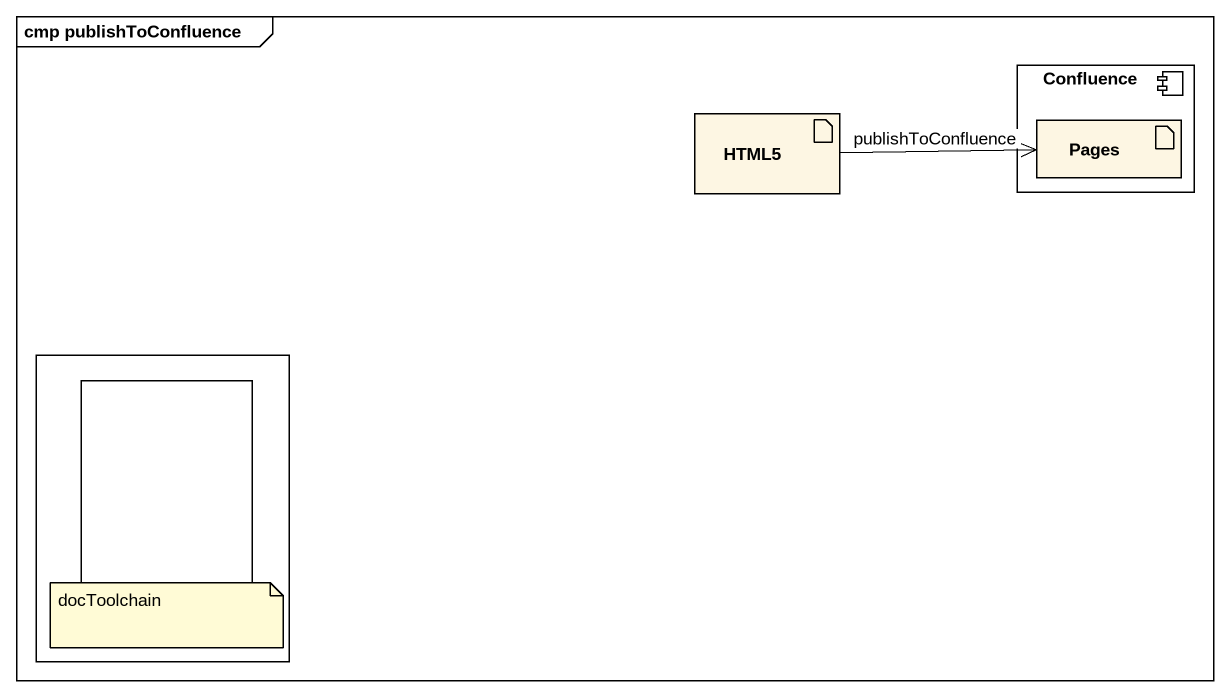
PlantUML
@startuml
mainframe cmp publishToConfluence
artifact HTML5
component Confluence {
  artifact Pages
}
rectangle " " as rectangle1 #FFFFFF {
  rectangle " " as rectangle2
}
HTML5 -right-> Pages : publishToConfluence
note as N1
  docToolchain
end note
@enduml
